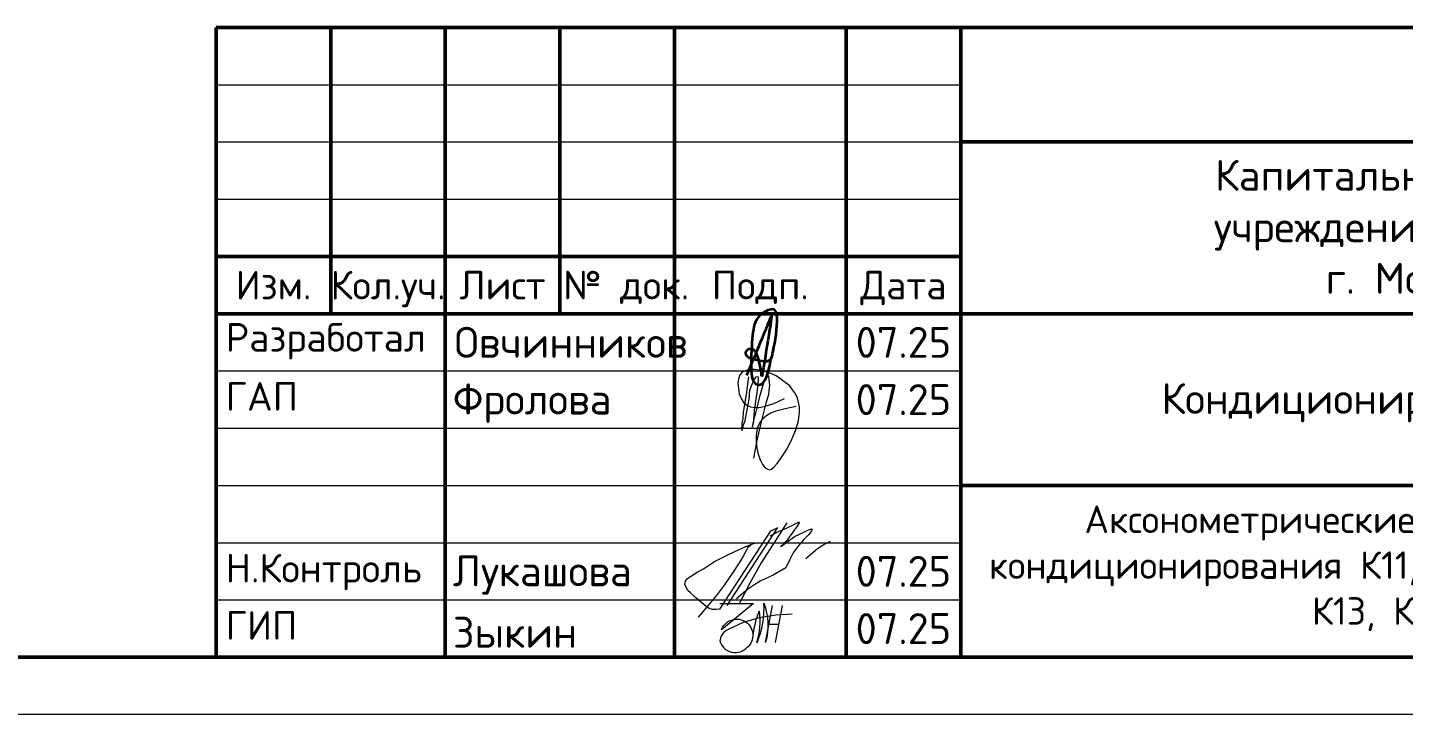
# Model space of a CAD drawing. Header units: millimetres. Extents: x -88595 to 880822, y -1054509 to -148035.
# Drawn here: x 428677 to 440691, y -336292 to -330292 of the extents above; entities that cross this region are included whole.
import ezdxf
from ezdxf.enums import TextEntityAlignment as Align

# ---------------------------------------------------------------- set-up
doc = ezdxf.new("R2010")
doc.units = ezdxf.units.MM
for name, color, linetype, lineweight in [('PDF _Геометрия', 7, 'Continuous', 9), ('Основная надпись', 7, 'Continuous', 30), ('ОФ_рамка', 7, 'Continuous', 50), ('Подпись', 150, 'Continuous', 35)]:
    doc.layers.add(name, color=color, linetype=linetype, lineweight=lineweight)
doc.styles.add('PDF ISOCPEUR', font='isocpeur.ttf')

msp = doc.modelspace()

# ---------------------------------------------------------------- linework, layer by layer
at = {"layer": 'PDF _Геометрия', "color": 152, "lineweight": 18, "true_color": 0x0060c2}
for points in [[(435388, -333601), (435294, -333622), (435210, -333643), (435167, -333660), (435134, -333682), (435104, -333703), (435078, -333732), (435057, -333770), (435045, -333809), (435040, -333859), (435040, -333914), (435045, -333965), (435057, -334020), (435074, -334067), (435095, -334109), (435117, -334139), (435142, -334151), (435155, -334156), (435172, -334151), (435197, -334130), (435222, -334101), (435252, -334058), (435303, -333982), (435349, -333897), (435383, -333813), (435409, -333728), (435417, -333648), (435417, -333605), (435409, -333567), (435400, -333529), (435383, -333491), (435358, -333457), (435332, -333423), (435294, -333394), (435256, -333364), (435214, -333334), (435167, -333313), (435117, -333296), (435070, -333284), (435028, -333279), (434985, -333279), (434951, -333288), (434918, -333301), (434896, -333326), (434884, -333360), (434880, -333402), (434884, -333445), (434892, -333491), (434909, -333533), (434930, -333567), (434960, -333593), (434990, -333605), (435028, -333610), (435066, -333610), (435108, -333601), (435193, -333576), (435286, -333533)], [(434973, -333343), (434956, -333478), (434935, -333601), (434926, -333656), (434922, -333707), (434913, -333749), (434913, -333779), (434909, -333800), (434913, -333813), (434918, -333809), (434922, -333792), (434930, -333762), (434943, -333724), (434960, -333631), (434977, -333538), (434985, -333461), (434998, -333423), (435015, -333381), (435028, -333360), (435040, -333343), (435053, -333339), (435057, -333351), (435057, -333373), (435053, -333398), (435049, -333461), (435032, -333580), (435023, -333635), (435019, -333682), (435015, -333720), (435011, -333754), (435007, -333775), (435007, -333783), (435007, -333779), (435011, -333762), (435019, -333737), (435023, -333703), (435036, -333660), (435049, -333614), (435074, -333504), (435108, -333385), (435117, -333360), (435125, -333339), (435134, -333326), (435142, -333326), (435146, -333339), (435150, -333364), (435155, -333415), (435150, -333461), (435146, -333500), (435125, -333572), (435087, -333724), (435049, -333885), (435015, -334054)]]:
    msp.add_lwpolyline(points, dxfattribs=at)
at = {"layer": 'PDF _Геометрия', "color": 152, "lineweight": 13, "true_color": 0x0060c2}
for points in [[(435163, -334693), (434719, -335371), (434689, -335375), (434659, -335375), (434630, -335366), (434604, -335350), (434511, -335269), (434465, -335231), (434443, -335210), (434427, -335184), (434418, -335155), (434422, -335129), (434439, -335104), (434465, -335087), (434524, -335049), (434579, -335019), (434676, -334956), (434786, -334901), (434841, -334875), (434892, -334850), (434943, -334829), (434977, -334812), (435015, -334799), (435028, -334795), (435023, -334795), (435011, -334803), (434994, -334812), (434968, -334833), (434956, -334858), (434926, -334909), (434896, -334960), (434829, -335062), (434761, -335163), (434689, -335256), (434532, -335443)], [(435227, -334660), (434782, -335341)], [(435163, -334731), (435235, -334693), (435303, -334664), (435332, -334651), (435354, -334643), (435375, -334630), (435400, -334617), (435409, -334613), (435417, -334613), (435413, -334621), (435409, -334630), (435396, -334647), (435371, -334681), (435354, -334710), (435332, -334736), (435311, -334770), (435273, -334808), (435256, -334825), (435252, -334829), (435256, -334825), (435265, -334820), (435286, -334803), (435320, -334778), (435379, -334736), (435451, -334702), (435485, -334685), (435506, -334676), (435523, -334672), (435527, -334676), (435523, -334689), (435510, -334706), (435493, -334727), (435451, -334770), (435413, -334812), (435388, -334846), (435366, -334875), (435332, -334939), (435299, -335011), (435189, -335074), (435074, -335129), (435019, -335163), (434968, -335197), (434867, -335282)], [(435307, -334617), (435083, -334969), (434985, -335146), (434888, -335333)], [(435222, -334664), (435159, -334693)], [(435472, -334930), (435574, -334842), (435629, -334808), (435688, -334778)], [(435354, -335417), (435210, -335426), (435066, -335447), (434926, -335489), (434795, -335549)], [(435066, -335392), (435066, -335392)], [(435180, -335341), (435117, -335663)], [(435265, -335341), (435205, -335663)], [(435150, -335502), (435235, -335502)]]:
    msp.add_lwpolyline(points, dxfattribs=at)
for points in [[(434723, -335324), (435015, -335324), (434736, -335553, -1.253674), (434968, -335703)], [(435048, -335665, 0.109847), (435107, -335320, -0.158419), (435122, -335661)]]:
    msp.add_lwpolyline(points, format="xyb", dxfattribs=at)
for centre, radius, start, end in [((435910, -335720), 908, 158.7554, 174.2341), ((434433, -335474), 641, 342.8262, 7.481), ((434835, -335656), 112, 108.759, 173.4207), ((434856, -335614), 138, 191.5355, 322.3496)]:
    msp.add_arc(centre, radius, start, end, dxfattribs=at)
at = {"layer": 'Основная надпись', "lineweight": 50}
msp.add_line((409325, -335792), (448825, -335792), dxfattribs=at)
at = {"layer": 'Основная надпись', "lineweight": 20}
msp.add_line((449325, -336292), (407325, -336292), dxfattribs=at)
at = {"layer": 'ОФ_рамка', "ltscale": 100, "transparency": 33554636}
for p, q in [((430325, -330292), (448825, -330292)), ((430325, -335792), (430325, -330292)), ((431325, -330292), (431325, -332792)), ((432325, -330292), (432325, -335792)), ((433325, -330292), (433325, -332792)), ((434325, -330292), (434325, -335792)), ((435825, -330292), (435825, -335792)), ((436825, -335792), (436825, -330293)), ((436825, -331292), (448825, -331292)), ((430325, -332292), (436825, -332292)), ((430325, -332792), (448825, -332792)), ((436825, -334292), (448825, -334292)), ((430325, -335792), (448825, -335792))]:
    msp.add_line(p, q, dxfattribs=at)
at = {"layer": 'ОФ_рамка', "lineweight": 15, "ltscale": 100, "transparency": 33554636}
for p, q in [((430325, -330792), (436825, -330792)), ((430325, -331292), (436825, -331292)), ((430325, -331792), (436825, -331792)), ((430325, -333292), (436825, -333292)), ((430325, -333792), (436825, -333792)), ((430325, -334292), (436825, -334292)), ((430325, -334792), (436825, -334792)), ((430325, -335292), (436825, -335292))]:
    msp.add_line(p, q, dxfattribs=at)
at = {"layer": 'Подпись', "transparency": 33554636}
msp.add_open_spline([(434959, -333328), (435104, -332983), (435176, -332798), (435179, -332798), (435088, -333362), (435091, -333346), (435041, -333039), (434875, -333162), (435157, -333224), (435182, -333177), (435248, -332767), (435166, -332736), (435022, -332830), (435003, -333018), (434984, -333359), (435053, -333440), (435141, -333381), (435169, -333174)], degree=3, dxfattribs=at)

# ---------------------------------------------------------------- texts
at = {"layer": 'ОФ_рамка', "color": 7, "linetype": 'Continuous', "transparency": 33554687, "style": 'PDF ISOCPEUR'}
for s, p in [('Изм.', (430825, -332542)), ('Кол.уч.', (431825, -332542)), ('Лист', (432825, -332542)), (' № док.', (433825, -332542)), ('Подп.', (435075, -332542)), ('Дата', (436325, -332542))]:
    msp.add_text(s, height=250, dxfattribs=at).set_placement(p, align=Align.MIDDLE_CENTER)
at = {"layer": 'ОФ_рамка', "color": 7, "transparency": 33554687, "style": 'PDF ISOCPEUR'}
for s, p in [('Разработал', (430407, -333124)), ('ГАП', (430407, -333639)), ('Н.Контроль', (430407, -335139)), ('ГИП', (430407, -335639))]:
    msp.add_text(s, height=250, dxfattribs=at).set_placement(p)
at = {"layer": 'ОФ_рамка', "lineweight": 15, "ltscale": 100, "transparency": 33554636, "attachment_point": 5, "style": 'PDF ISOCPEUR'}
for s, insert, char_height, width in [('\\pxqc;Капитальный ремонт общеобразовательного\\Pучреждения (ГБОУ Школа № 1210) по адресу: \\Pг. Москва, ул. Живописная, д. 32', (442825, -332069), 270, 9013.53), ('Кондиционирование', (440325, -333569), 270, 9013.53), ('Аксонометрические схемы систем кондиционирования К11, К10, К9, К9рез, К4, К13, К5 ', (440425, -335016), 240, 7000)]:
    msp.add_mtext(s, dxfattribs=dict(at, insert=insert, char_height=char_height, width=width))
at = {"layer": 'ОФ_рамка', "color": 7, "linetype": 'Continuous', "transparency": 33554687, "char_height": 270, "style": 'PDF ISOCPEUR'}
for s, insert, width, attachment_point in [('Овчинников', (432405, -333042), 2000, 4), ('07.25', (436325, -333042), 1000, 5), ('Фролова', (432391, -333574), 2000, 4), ('07.25', (436325, -333542), 1000, 5), ('Лукашова', (432391, -335074), 2000, 4), ('07.25', (436325, -335042), 1000, 5), ('07.25', (436325, -335542), 1000, 5), ('Зыкин', (432391, -335574), 2000, 4)]:
    msp.add_mtext(s, dxfattribs=dict(at, insert=insert, width=width, attachment_point=attachment_point))

doc.saveas('drawing.dxf')
